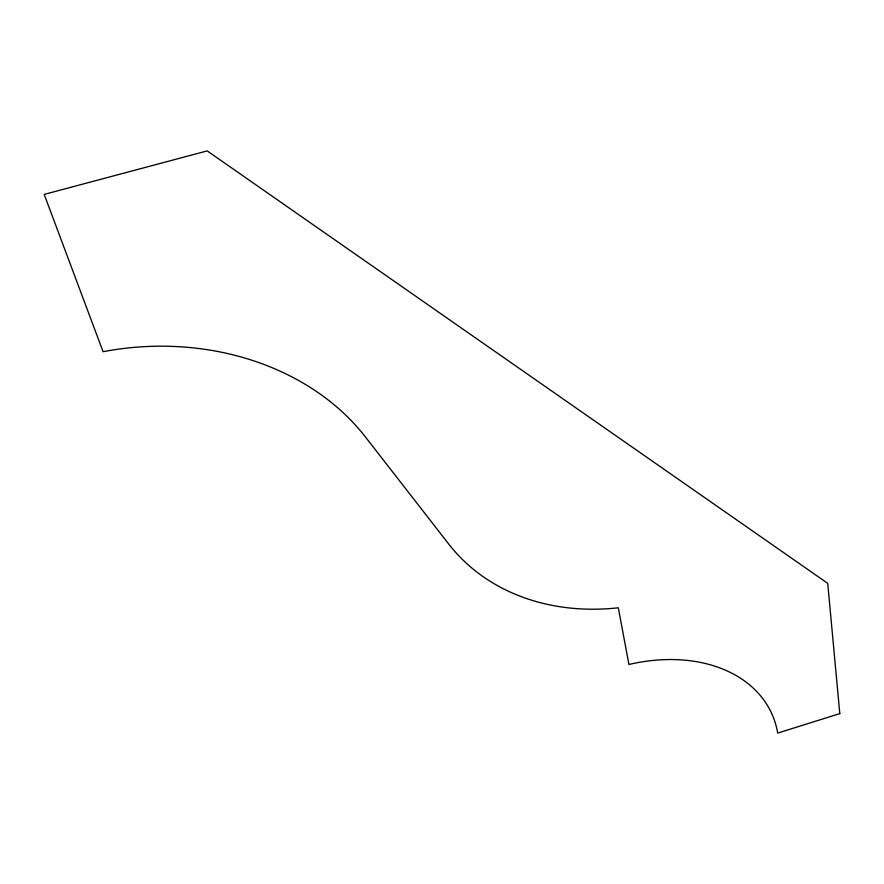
<?xml version="1.0" encoding="UTF-8"?>
<svg xmlns="http://www.w3.org/2000/svg" width="884" height="884" viewBox="0 0 884 884"><rect width="100%" height="100%" fill="white"/><g stroke="black" fill="none" stroke-linecap="round" stroke-linejoin="round"><path stroke-width="1.33" d="M839.8 713.598L777.699 733.101A150.147 108.014 -24.6 0 0 628.922 664.47L618.303 607.783A222.956 184.568 -32.3 0 1 448.884 544.257L365.435 436.972A253.586 207.408 -6.1 0 0 103.085 351.71L44.2 194.403L207.199 150.899L827.722 583.352L839.8 713.598"/></g></svg>
